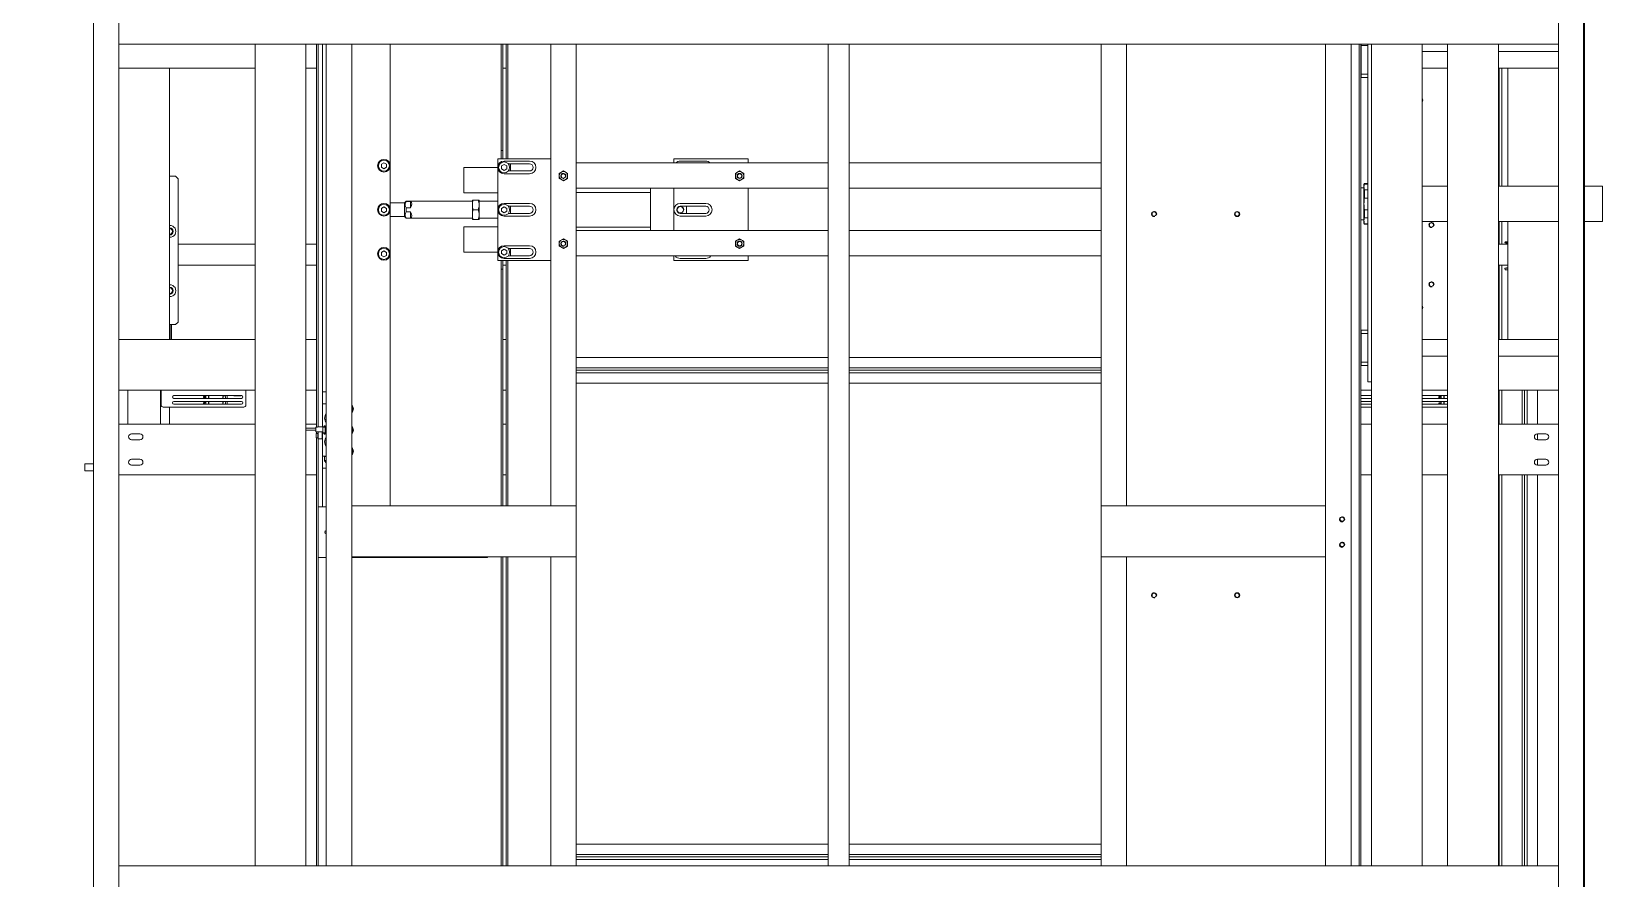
# Model space of a CAD drawing. Header units: millimetres. Extents: x -1052 to 3351, y 0 to 2015.
# Drawn here: x -228.83 to -201.39, y 1687.43 to 1702.22 of the extents above; entities that cross this region are included whole.
import ezdxf

# ---------------------------------------------------------------- set-up
doc = ezdxf.new("R2010")
doc.units = ezdxf.units.MM
doc.layers.add('@ New Renovation', color=7, linetype='Continuous')
for name, color, linetype, lineweight in [('_-J_NJSOLIDLINE！实线层', 7, 'Continuous', 18), ('_MI40-M38X1_5_-_NUSOLIDLINE！实线层', 7, 'Continuous', 18), ('_MI_40X200-S-U_CSOLIDLINE！实线层', 7, 'Continuous', 18), ('_SC-50-M16X1_5_-_NSOLIDLINE！实线层', 7, 'Continuous', 18), ('_SC-50X100-S_0__RSOLIDLINE！实线层', 7, 'Continuous', 18), ('_SC-50X100-S__0___SOLIDLINE！实线层', 7, 'Continuous', 18), ('_TN20-30_FPSOLIDLINE！实线层', 7, 'Continuous', 18), ('_TN20-70_-_70_BSOLIDLINE！实线层', 7, 'Continuous', 18), ('_TN20-70_FPSOLIDLINE！实线层', 7, 'Continuous', 18), ('AM_6', 2, 'Continuous', 35), ('AM_CL', 7, 'Continuous', 15), ('ECMA-C20602ESSOLIDLINE！实线层', 7, 'Continuous', 18), ('FBKS20SOLIDLINE！实线层', 7, 'Continuous', 18), ('GB-PD-8M-25-LSOLIDLINE！实线层', 7, 'Continuous', 18), ('ISO4032-M6-6SOLIDLINE！实线层', 7, 'Continuous', 18), ('ISO4762-M4X35-8_8SOLIDLINE！实线层', 7, 'Continuous', 18), ('ISO4762-M5X12-8_8SOLIDLINE！实线层', 7, 'Continuous', 18), ('ISO4762-M5X25-8_8SOLIDLINE！实线层', 7, 'Continuous', 18), ('ISO4762-M6X16-8_8SOLIDLINE！实线层', 7, 'Continuous', 18), ('ISO4762-M6X30-10_9SOLIDLINE！实线层', 7, 'Continuous', 18), ('ISO4762-M6X50-8_8SOLIDLINE！实线层', 7, 'Continuous', 18), ('ISO4762-M8X30-8_8SOLIDLINE！实线层', 7, 'Continuous', 18), ('M8-B25_ASOLIDLINE！实线层', 7, 'Continuous', 18), ('M8_24齿-宽30SOLIDLINE！实线层', 7, 'Continuous', 18), ('QJ_P_6_30X30_L_48SOLIDLINE！实线层', 7, 'Continuous', 18), ('QJ_P_6_60X30_L_133SOLIDLINE！实线层', 7, 'Continuous', 18), ('QJ_RECTANGULAR_TUBSOLIDLINE！实线层', 7, 'Continuous', 18), ('QJ_SQUARE_TUBE_114SOLIDLINE！实线层', 7, 'Continuous', 18), ('QJ_SQUARE_TUBE_120SOLIDLINE！实线层', 7, 'Continuous', 18), ('QZDB-1-2_1SOLIDLINE！实线层', 7, 'Continuous', 18), ('QZDB-1-2SOLIDLINE！实线层', 7, 'Continuous', 18), ('QZDB-3-2SOLIDLINE！实线层', 7, 'Continuous', 18), ('QZDB-3-3-4SOLIDLINE！实线层', 7, 'Continuous', 18), ('QZDB-3-3-5SOLIDLINE！实线层', 7, 'Continuous', 18), ('QZDB-3-5SOLIDLINE！实线层', 7, 'Continuous', 18), ('QZDB-4-1SOLIDLINE！实线层', 7, 'Continuous', 18), ('QZDB-4-2-1SOLIDLINE！实线层', 7, 'Continuous', 18), ('QZDB-4-2-2SOLIDLINE！实线层', 7, 'Continuous', 18), ('QZDB-4-2-3SOLIDLINE！实线层', 7, 'Continuous', 18), ('QZDB-4-2SOLIDLINE！实线层', 7, 'Continuous', 18), ('QZDB-4-4SOLIDLINE！实线层', 7, 'Continuous', 18), ('QZDB-4-5SOLIDLINE！实线层', 7, 'Continuous', 18), ('QZDB-4-6SOLIDLINE！实线层', 7, 'Continuous', 18), ('QZDBHC-2-3SOLIDLINE！实线层', 7, 'Continuous', 18), ('QZDBHC-2-7-2-GSOLIDLINE！实线层', 7, 'Continuous', 18), ('SENSOR_EE-SX674SOLIDLINE！实线层', 7, 'Continuous', 18), ('X60QD1SOLIDLINE！实线层', 7, 'Continuous', 18), ('ZX-900DBJ-05-B-01SOLIDLINE！实线层', 7, 'Continuous', 18), ('ZX-900DBJ-05-B-02SOLIDLINE！实线层', 7, 'Continuous', 18), ('ZX-900DBJ-05-F-01SOLIDLINE！实线层', 7, 'Continuous', 18)]:
    doc.layers.add(name, color=color, linetype=linetype, lineweight=lineweight)

# ---------------------------------------------------------------- blocks, each defined once
blk = doc.blocks.new('*X870')
at = {"layer": '_-J_NJSOLIDLINE！实线层', "color": 7, "linetype": 'Continuous'}
for p, q in [((-1881.3, 863.3), (-1881.3, 851.8)), ((-1879, 863.3), (-1879, 851.8)), ((-1882.8, 849.6), (-1882.6, 849.8)), ((-1882.8, 843.6), (-1882.8, 849.6)), ((-1882.8, 840.8), (-1882.8, 842)), ((-1882.6, 849.8), (-1882.6, 851.8)), ((-1882.6, 851.8), (-1877.1, 851.8)), ((-1882.6, 849.8), (-1882.6, 849.8)), ((-1877.1, 849.8), (-1877.1, 851.8)), ((-1877.1, 849.8), (-1877, 849.8)), ((-1877, 849.8), (-1876.8, 849.6)), ((-1876.8, 849.6), (-1876.8, 843.3)), ((-1876.8, 848.9), (-1868.8, 848.9)), ((-1868.8, 844.1), (-1876.8, 844.1)), ((-1876.4, 843.3), (-1876.4, 844.1)), ((-1876, 849.1), (-1876, 848.9)), ((-1869.2, 849.4), (-1875.7, 849.4)), ((-1875.6, 844.1), (-1875.6, 842.9)), ((-1875.3, 841.6), (-1874.8, 841.6)), ((-1875.2, 850.4), (-1875.2, 849.4)), ((-1874.5, 841.3), (-1874.5, 841)), ((-1870.7, 851.4), (-1874.2, 851.4)), ((-1874, 844.1), (-1874, 844)), ((-1873.8, 843.8), (-1874, 844)), ((-1874, 844), (-1871, 844)), ((-1871.2, 843.8), (-1871, 844)), ((-1871, 844.1), (-1871, 844)), ((-1869.7, 850.4), (-1869.7, 849.4)), ((-1869, 849.1), (-1869, 848.9)), ((-1868.8, 848.9), (-1868.8, 844.1)), ((-1848, 839.3), (-1847.9, 839.4)), ((-1847.9, 839.4), (-1847.9, 839.3)), ((-1847.8, 839.4), (-1847.9, 839.4)), ((-1847.8, 841.5), (-1847.8, 839.3)), ((-1843, 841.5), (-1847.8, 841.5)), ((-1843, 839.3), (-1843, 841.5)), ((-1842.7, 841.4), (-1843, 841.4)), ((-1842.5, 839.3), (-1842.5, 841.1)), ((-1841.5, 840.6), (-1842.5, 840.6)), ((-1840.5, 839.3), (-1840.5, 839.6))]:
    blk.add_line(p, q, dxfattribs=at)
for centre, radius, start, end in [((-1875.7, 849.1), 0.25, 90, 180), ((-1875.3, 841.9), 0.3, 180, 270), ((-1874.2, 850.4), 1, 90, 180), ((-1874.8, 841.3), 0.25, 0, 90), ((-1874.8, 841), 0.25, 270, 0), ((-1870.7, 850.4), 1, 0, 90), ((-1869.2, 849.1), 0.25, 0, 90), ((-1842.7, 841.1), 0.25, 0, 90), ((-1841.5, 839.6), 1, 0, 90)]:
    blk.add_arc(centre, radius, start, end, dxfattribs=at)
at = {"layer": '_MI40-M38X1_5_-_NUSOLIDLINE！实线层', "color": 7, "linetype": 'Continuous'}
for p, q in [((-2169.1, -386), (-2170.1, -386.5)), ((-2170.1, -390.7), (-2170.1, -386.5)), ((-2169.4, -386.5), (-2170.1, -386.5)), ((-2169.4, -386.5), (-2169.4, -390.7)), ((-2123.1, -386), (-2169.1, -386)), ((-2162.6, -390.7), (-2162.6, -386.5)), ((-2152.9, -386.5), (-2162.6, -386.5)), ((-2152.9, -386.5), (-2152.9, -390.7)), ((-2139.2, -390.7), (-2139.2, -386.5)), ((-2129.6, -386.5), (-2139.2, -386.5)), ((-2129.6, -386.5), (-2129.6, -390.7)), ((-2123.1, -386), (-2122.1, -386.5)), ((-2122.7, -390.7), (-2122.7, -386.5)), ((-2122.1, -386.5), (-2122.7, -386.5)), ((-2122.1, -390.7), (-2122.1, -386.5))]:
    blk.add_line(p, q, dxfattribs=at)
for points, knots in [([(-2169.4, -386.5), (-2169.1, -386.4), (-2168, -386.1), (-2166.9, -386), (-2166, -386)], [0, 0, 0, 0, 0.888538, 3.489195, 3.489195, 3.489195, 3.489195]), ([(-2166, -386), (-2165.7, -386), (-2164.6, -386), (-2163.4, -386.3), (-2162.6, -386.5)], [0, 0, 0, 0, 0.862628, 3.489376, 3.489376, 3.489376, 3.489376]), ([(-2129.6, -386.5), (-2129.3, -386.4), (-2128.2, -386.1), (-2127, -386), (-2126.2, -386)], [0, 0, 0, 0, 0.888538, 3.489195, 3.489195, 3.489195, 3.489195]), ([(-2126.2, -386), (-2125.9, -386), (-2124.7, -386), (-2123.6, -386.3), (-2122.7, -386.5)], [0, 0, 0, 0, 0.862628, 3.489376, 3.489376, 3.489376, 3.489376])]:
    blk.add_open_spline(points, degree=3, knots=knots, dxfattribs=at)
for points in [[(-2152.9, -386.5), (-2150.7, -386.2), (-2148.4, -386), (-2146.1, -386)], [(-2146.1, -386), (-2143.8, -386), (-2141.5, -386.2), (-2139.2, -386.5)]]:
    blk.add_open_spline(points, degree=3, dxfattribs=at)
at = {"layer": '_MI_40X200-S-U_CSOLIDLINE！实线层', "color": 7, "linetype": 'Continuous'}
for p, q in [((-2165.1, -386), (-2165.1, -382.2)), ((-2127.1, -386), (-2127.1, -382.2)), ((-2166.9, -484.7), (-2166.9, -454.7)), ((-2125.3, -484.7), (-2125.3, -454.7)), ((-2166.9, -615.7), (-2166.9, -544.7)), ((-2125.3, -615.7), (-2125.3, -544.7)), ((-2166.9, -667.5), (-2166.9, -645.7)), ((-2125.3, -667.5), (-2125.3, -645.7)), ((-2166.9, -667.5), (-2125.3, -667.5)), ((-2166.7, -667.7), (-2166.9, -667.5)), ((-2166.7, -667.7), (-2125.5, -667.7)), ((-2125.5, -667.7), (-2125.3, -667.5))]:
    blk.add_line(p, q, dxfattribs=at)
at = {"layer": '_SC-50-M16X1_5_-_NSOLIDLINE！实线层', "color": 7, "linetype": 'Continuous'}
for p, q in [((-2150.6, 658.8), (-2150.6, 666.8)), ((-2127.6, 666.8), (-2150.6, 666.8)), ((-2150.6, 658.8), (-2127.6, 658.8)), ((-2139.1, 665.8), (-2139.1, 659.8)), ((-2127.6, 666.8), (-2127.6, 658.8))]:
    blk.add_line(p, q, dxfattribs=at)
for points, knots in [([(-2144.8, 666.8), (-2145.8, 666.8), (-2147.8, 666.6), (-2149.7, 666.1), (-2150.6, 665.8)], [0, 0, 0, 0, 2.921668, 5.865285, 5.865285, 5.865285, 5.865285]), ([(-2150.6, 659.8), (-2149.7, 659.5), (-2147.8, 659), (-2145.8, 658.8), (-2144.8, 658.8)], [0, 0, 0, 0, 2.943612, 5.865283, 5.865283, 5.865283, 5.865283]), ([(-2139.1, 665.8), (-2140, 666.1), (-2141.9, 666.6), (-2143.9, 666.8), (-2144.8, 666.8)], [0, 0, 0, 0, 2.943612, 5.865283, 5.865283, 5.865283, 5.865283]), ([(-2144.8, 658.8), (-2143.9, 658.8), (-2141.9, 659), (-2140, 659.5), (-2139.1, 659.8)], [0, 0, 0, 0, 2.921668, 5.865285, 5.865285, 5.865285, 5.865285]), ([(-2133.3, 666.8), (-2134.3, 666.8), (-2136.3, 666.6), (-2138.2, 666.1), (-2139.1, 665.8)], [0, 0, 0, 0, 2.921668, 5.865285, 5.865285, 5.865285, 5.865285]), ([(-2139.1, 659.8), (-2138.2, 659.5), (-2136.3, 659), (-2134.3, 658.8), (-2133.3, 658.8)], [0, 0, 0, 0, 2.943612, 5.865283, 5.865283, 5.865283, 5.865283]), ([(-2127.6, 665.8), (-2128.5, 666.1), (-2130.4, 666.6), (-2132.4, 666.8), (-2133.3, 666.8)], [0, 0, 0, 0, 2.943612, 5.865283, 5.865283, 5.865283, 5.865283]), ([(-2133.3, 658.8), (-2132.4, 658.8), (-2130.4, 659), (-2128.5, 659.5), (-2127.6, 659.8)], [0, 0, 0, 0, 2.921668, 5.865285, 5.865285, 5.865285, 5.865285])]:
    blk.add_open_spline(points, degree=3, knots=knots, dxfattribs=at)
at = {"layer": '_SC-50X100-S_0__RSOLIDLINE！实线层', "color": 7, "linetype": 'Continuous'}
for p, q in [((-2147.1, 746.8), (-2147.1, 763.8)), ((-2131.1, 746.8), (-2131.1, 763.8)), ((-2147.1, 746.8), (-2149.1, 744.8)), ((-2149.1, 666.8), (-2149.1, 744.8)), ((-2148.8, 744.8), (-2149.1, 744.8)), ((-2148.8, 744.8), (-2148.8, 739.8)), ((-2147.1, 746.8), (-2131.1, 746.8)), ((-2141.4, 739.8), (-2141.4, 744.8)), ((-2136.8, 744.8), (-2141.4, 744.8)), ((-2136.8, 744.8), (-2136.8, 739.8)), ((-2131.1, 746.8), (-2129.1, 744.8)), ((-2129.3, 739.8), (-2129.3, 744.8)), ((-2129.1, 744.8), (-2129.3, 744.8)), ((-2129.1, 666.8), (-2129.1, 744.8)), ((-2148.8, 739.8), (-2141.4, 739.8)), ((-2136.8, 739.8), (-2129.3, 739.8)), ((-2149.1, 636.8), (-2149.1, 658.8)), ((-2129.1, 636.8), (-2129.1, 658.8))]:
    blk.add_line(p, q, dxfattribs=at)
for major_axis, start_param, end_param in [((9.24, 9.24), 2.979481, 4.089103), ((-9.24, 9.24), 2.194083, 3.303705)]:
    blk.add_ellipse((-2139.1, 748.3), major_axis=major_axis, ratio=0.414214, start_param=start_param, end_param=end_param, dxfattribs=at)
for points in [[(-2141.4, 744.8), (-2142.4, 745.6), (-2145.1, 747), (-2147.7, 745.6), (-2148.8, 744.8)], [(-2129.3, 744.8), (-2130.4, 745.6), (-2133.1, 747), (-2135.7, 745.6), (-2136.8, 744.8)]]:
    blk.add_open_spline(points, degree=3, knots=[0, 0, 0, 0, 4.064138, 8.128281, 8.128281, 8.128281, 8.128281], dxfattribs=at)
at = {"layer": '_SC-50X100-S__0___SOLIDLINE！实线层', "color": 7, "linetype": 'Continuous'}
for p, q in [((-2159.6, 456.3), (-2159.6, 544.3)), ((-2118.6, 456.3), (-2118.6, 544.3)), ((-2114.6, 456.3), (-2164.6, 456.3))]:
    blk.add_line(p, q, dxfattribs=at)
at = {"layer": '_TN20-30_FPSOLIDLINE！实线层', "color": 7, "linetype": 'Continuous'}
blk.add_line((-1875.3, 843.3), (-1875.6, 843.3), dxfattribs=at)
at = {"layer": '_TN20-70_-_70_BSOLIDLINE！实线层', "color": 7, "linetype": 'Continuous'}
for p, q in [((-1910.1, 843.8), (-1910.1, 839.3)), ((-1883, 843.8), (-1910.1, 843.8)), ((-1884.1, 841), (-1884.1, 841.6)), ((-1883.9, 841.8), (-1883, 841.8)), ((-1874.3, 840.8), (-1883.9, 840.8)), ((-1882.8, 842), (-1882.8, 843.6)), ((-1875.3, 843.6), (-1875.3, 842)), ((-1848.1, 843.8), (-1875.1, 843.8)), ((-1875.1, 841.8), (-1874.3, 841.8)), ((-1874.1, 841.6), (-1874.1, 841)), ((-1848.1, 839.3), (-1848.1, 843.8))]:
    blk.add_line(p, q, dxfattribs=at)
for centre, radius, start, end in [((-1893.1, 831.3), 10, 53.1785, 126.814), ((-1893.1, 831.3), 8.5, 70.4266, 109.5633), ((-1883.9, 841.6), 0.2, 90, 180), ((-1883.9, 841), 0.2, 180, 270), ((-1883, 843.6), 0.2, 0, 90), ((-1883, 842), 0.2, 270, 0), ((-1875.1, 843.6), 0.2, 90, 180), ((-1875.1, 842), 0.2, 180, 270), ((-1874.3, 841.6), 0.2, 0, 90), ((-1874.3, 841), 0.2, 270, 0), ((-1865.1, 831.3), 10, 53.1785, 126.814), ((-1865.1, 831.3), 8.5, 70.4266, 109.5633)]:
    blk.add_arc(centre, radius, start, end, dxfattribs=at)
at = {"layer": '_TN20-70_FPSOLIDLINE！实线层', "color": 7, "linetype": 'Continuous'}
blk.add_line((-1875.3, 843.3), (-1875.6, 843.3), dxfattribs=at)
at = {"layer": 'ECMA-C20602ESSOLIDLINE！实线层', "color": 7, "linetype": 'Continuous'}
for p, q in [((-1839.1, 1124.3), (-1839.1, 1114.3)), ((-1831.1, 1124.3), (-1839.1, 1124.3)), ((-1831.1, 1124.3), (-1831.1, 1114.3)), ((-1926.1, 1073.5), (-1886.1, 1073.5)), ((-1886.1, 1035), (-1926.1, 1035)), ((-1886.1, 1024.3), (-1906.1, 1024.3))]:
    blk.add_line(p, q, dxfattribs=at)
at = {"layer": 'FBKS20SOLIDLINE！实线层', "color": 7, "linetype": 'Continuous'}
for p, q in [((-2295.1, -382.7), (-2334.6, -382.7)), ((-2333.1, -382.7), (-2333.1, -390.7)), ((-2299.1, -390.7), (-2299.1, -382.7)), ((-2295.1, -382.7), (-2295.1, -390.7)), ((-1997.1, -390.7), (-1997.1, -382.7)), ((-1955.1, -382.7), (-1997.1, -382.7)), ((-1993.1, -382.7), (-1993.1, -390.7)), ((-1959.1, -390.7), (-1959.1, -382.7)), ((-1955.1, -382.7), (-1955.1, -390.7))]:
    blk.add_line(p, q, dxfattribs=at)
at = {"layer": 'GB-PD-8M-25-LSOLIDLINE！实线层', "color": 7, "linetype": 'Continuous'}
for p, q in [((-1364.6, 246.8), (-2334.6, 246.8)), ((-1364.6, 221.8), (-2334.6, 221.8))]:
    blk.add_line(p, q, dxfattribs=at)
at = {"layer": 'ISO4032-M6-6SOLIDLINE！实线层', "color": 7, "linetype": 'Continuous'}
for p, q in [((-2182, 564.3), (-2184.9, 559.3)), ((-2184.9, 559.3), (-2182, 554.3)), ((-2176.2, 564.3), (-2182, 564.3)), ((-2173.3, 559.3), (-2176.2, 564.3)), ((-2176.2, 554.3), (-2173.3, 559.3)), ((-2102, 564.3), (-2104.9, 559.3)), ((-2104.9, 559.3), (-2102, 554.3)), ((-2096.2, 564.3), (-2102, 564.3)), ((-2093.3, 559.3), (-2096.2, 564.3)), ((-2096.2, 554.3), (-2093.3, 559.3)), ((-2182, 554.3), (-2176.2, 554.3)), ((-2102, 554.3), (-2096.2, 554.3)), ((-2182, 356.3), (-2184.9, 351.3)), ((-2176.2, 356.3), (-2182, 356.3)), ((-2173.3, 351.3), (-2176.2, 356.3)), ((-2102, 356.3), (-2104.9, 351.3)), ((-2096.2, 356.3), (-2102, 356.3)), ((-2093.3, 351.3), (-2096.2, 356.3)), ((-2184.9, 351.3), (-2182, 346.3)), ((-2182, 346.3), (-2176.2, 346.3)), ((-2176.2, 346.3), (-2173.3, 351.3)), ((-2104.9, 351.3), (-2102, 346.3)), ((-2102, 346.3), (-2096.2, 346.3)), ((-2096.2, 346.3), (-2093.3, 351.3))]:
    blk.add_line(p, q, dxfattribs=at)
for centre, radius in [((-2179.1, 559.3), 5), ((-2179.1, 559.3), 2.5), ((-2099.1, 559.3), 5), ((-2099.1, 559.3), 2.5), ((-2179.1, 351.3), 5), ((-2099.1, 351.3), 5)]:
    blk.add_circle(centre, radius, dxfattribs=at)
at = {"layer": 'ISO4032-M6-6SOLIDLINE！实线层', "color": 3, "linetype": 'Continuous'}
for centre in [(-2179.1, 559.3), (-2099.1, 559.3)]:
    blk.add_arc(centre, 3, 345, 285, dxfattribs=at)
at = {"layer": 'ISO4762-M4X35-8_8SOLIDLINE！实线层', "color": 7, "linetype": 'Continuous'}
for p, q in [((-1882.6, 842.9), (-1882.6, 840.8)), ((-1882.2, 843.3), (-1875.9, 843.3)), ((-1875.6, 842.9), (-1875.6, 840.8)), ((-1881.1, 808.2), (-1881.1, 807.7)), ((-1877.1, 808.2), (-1877.1, 807.7))]:
    blk.add_line(p, q, dxfattribs=at)
for centre, start, end in [((-1882.2, 842.9), 90, 180), ((-1875.9, 842.9), 0, 90)]:
    blk.add_arc(centre, 0.35, start, end, dxfattribs=at)
at = {"layer": 'ISO4762-M5X12-8_8SOLIDLINE！实线层', "color": 7, "linetype": 'Continuous'}
blk.add_line((-1919.6, 940.4), (-1919.6, 948.1), dxfattribs=at)
for centre, start, end in [((-1920, 948.1), 0, 41.27), ((-1920, 940.4), 318.73, 0)]:
    blk.add_arc(centre, 0.4, start, end, dxfattribs=at)
at = {"layer": 'ISO4762-M5X25-8_8SOLIDLINE！实线层', "color": 7, "linetype": 'Continuous'}
for centre in [(-2268.6, -451.2), (-2023.6, -451.2)]:
    blk.add_arc(centre, 4.25, 235.5286, 304.4714, dxfattribs=at)
at = {"layer": 'ISO4762-M6X16-8_8SOLIDLINE！实线层', "color": 7, "linetype": 'Continuous'}
for centre, radius in [((-2134.1, -236.2), 3), ((-2134.1, -236.2), 2.5), ((-1684.1, -236.2), 3), ((-1684.1, -236.2), 2.5)]:
    blk.add_circle(centre, radius, dxfattribs=at)
at = {"layer": 'ISO4762-M6X16-8_8SOLIDLINE！实线层', "color": 3, "linetype": 'Continuous'}
for centre in [(-2134.1, -236.2), (-1684.1, -236.2)]:
    blk.add_arc(centre, 2.5, 345, 285, dxfattribs=at)
at = {"layer": 'ISO4762-M6X30-10_9SOLIDLINE！实线层', "color": 7, "linetype": 'Continuous'}
for centre in [(-1904.1, 812.8), (-1879.1, 812.8), (-1854.1, 812.8)]:
    blk.add_arc(centre, 5, 224.4851, 315.5149, dxfattribs=at)
at = {"layer": 'ISO4762-M6X50-8_8SOLIDLINE！实线层', "color": 7, "linetype": 'Continuous'}
for centre, radius in [((-2179.1, 351.3), 3), ((-2179.1, 351.3), 2.5), ((-2099.1, 351.3), 3), ((-2099.1, 351.3), 2.5)]:
    blk.add_circle(centre, radius, dxfattribs=at)
at = {"layer": 'ISO4762-M6X50-8_8SOLIDLINE！实线层', "color": 3, "linetype": 'Continuous'}
for centre in [(-2179.1, 351.3), (-2099.1, 351.3)]:
    blk.add_arc(centre, 2.5, 345, 285, dxfattribs=at)
at = {"layer": 'ISO4762-M8X30-8_8SOLIDLINE！实线层', "color": 7, "linetype": 'Continuous'}
for p, q in [((-2194.5, 771.3), (-2192.8, 774.3)), ((-2192.8, 768.3), (-2194.5, 771.3)), ((-2192.8, 774.3), (-2189.3, 774.3)), ((-2189.3, 768.3), (-2192.8, 768.3)), ((-2189.3, 774.3), (-2187.6, 771.3)), ((-2187.6, 771.3), (-2189.3, 768.3)), ((-2142.5, 771.3), (-2140.8, 774.3)), ((-2140.8, 768.3), (-2142.5, 771.3)), ((-2140.8, 774.3), (-2137.3, 774.3)), ((-2137.3, 768.3), (-2140.8, 768.3)), ((-2137.3, 774.3), (-2135.6, 771.3)), ((-2135.6, 771.3), (-2137.3, 768.3)), ((-2090.5, 771.3), (-2088.8, 774.3)), ((-2088.8, 768.3), (-2090.5, 771.3)), ((-2088.8, 774.3), (-2085.3, 774.3)), ((-2085.3, 768.3), (-2088.8, 768.3)), ((-2085.3, 774.3), (-2083.6, 771.3)), ((-2083.6, 771.3), (-2085.3, 768.3)), ((-2192.5, 629.3), (-2190.8, 632.3)), ((-2190.8, 632.3), (-2187.3, 632.3)), ((-2187.3, 632.3), (-2185.6, 629.3)), ((-2142.5, 629.3), (-2140.8, 632.3)), ((-2140.8, 632.3), (-2137.3, 632.3)), ((-2137.3, 632.3), (-2135.6, 629.3)), ((-2092.5, 629.3), (-2090.8, 632.3)), ((-2090.8, 632.3), (-2087.3, 632.3)), ((-2087.3, 632.3), (-2085.6, 629.3)), ((-2190.8, 626.3), (-2192.5, 629.3)), ((-2187.3, 626.3), (-2190.8, 626.3)), ((-2185.6, 629.3), (-2187.3, 626.3)), ((-2140.8, 626.3), (-2142.5, 629.3)), ((-2137.3, 626.3), (-2140.8, 626.3)), ((-2135.6, 629.3), (-2137.3, 626.3)), ((-2090.8, 626.3), (-2092.5, 629.3)), ((-2087.3, 626.3), (-2090.8, 626.3)), ((-2085.6, 629.3), (-2087.3, 626.3))]:
    blk.add_line(p, q, dxfattribs=at)
for centre in [(-2191.1, 771.3), (-2139.1, 771.3), (-2087.1, 771.3), (-2189.1, 629.3), (-2139.1, 629.3), (-2089.1, 629.3)]:
    blk.add_circle(centre, 6.5, dxfattribs=at)
at = {"layer": 'M8-B25_ASOLIDLINE！实线层', "color": 7, "linetype": 'Continuous'}
for p, q in [((-2098.6, 1014.3), (-2098.6, 923.3)), ((-2073.6, 1014.3), (-2073.6, 923.3)), ((-2098.6, 863.3), (-2098.6, 850.8)), ((-2073.6, 863.3), (-2073.6, 850.8)), ((-2073.6, 630.8), (-2073.6, 626.8)), ((-2098.6, -544.7), (-2098.6, -555.7)), ((-2073.6, -544.7), (-2073.6, -555.7))]:
    blk.add_line(p, q, dxfattribs=at)
at = {"layer": 'M8_24齿-宽30SOLIDLINE！实线层', "color": 7, "linetype": 'Continuous'}
for p, q in [((-2101.4, -552.6), (-2099.9, -552.2)), ((-2101.4, -552.6), (-2101.4, -555.7)), ((-2099.9, -555.7), (-2099.9, -552.2)), ((-2099, -555.7), (-2099.9, -552.2)), ((-2070, -552.2), (-2070.9, -555.7)), ((-2070, -552.2), (-2070, -555.7)), ((-2070, -552.2), (-2068.4, -552.6)), ((-2068.4, -555.7), (-2068.4, -552.6))]:
    blk.add_line(p, q, dxfattribs=at)
at = {"layer": 'QJ_P_6_30X30_L_48SOLIDLINE！实线层', "color": 7, "linetype": 'Continuous'}
for p, q in [((-1964.6, 544.3), (-1964.6, 246.8)), ((-1952.7, 544.3), (-1952.7, 246.8)), ((-1946.5, 544.3), (-1946.5, 246.8)), ((-1934.6, 544.3), (-1934.6, 246.8)), ((-1390.1, 544.3), (-1390.1, 246.8)), ((-1378.2, 544.3), (-1378.2, 246.8)), ((-1372, 544.3), (-1372, 246.8)), ((-1964.6, 221.8), (-1964.6, -75.7)), ((-1952.7, 221.8), (-1952.7, -75.7)), ((-1946.5, 221.8), (-1946.5, -75.7)), ((-1934.6, 221.8), (-1934.6, -75.7)), ((-1390.1, 221.8), (-1390.1, -75.7)), ((-1378.2, 221.8), (-1378.2, -75.7)), ((-1372, 221.8), (-1372, -75.7))]:
    blk.add_line(p, q, dxfattribs=at)
at = {"layer": 'QJ_P_6_30X30_L_48SOLIDLINE！实线层', "color": 40, "linetype": 'Continuous'}
for p, q in [((-1949.6, 246.8), (-1949.6, 544.3)), ((-1375.1, 246.8), (-1375.1, 544.3)), ((-1949.6, -75.7), (-1949.6, 221.8)), ((-1375.1, -75.7), (-1375.1, 221.8))]:
    blk.add_line(p, q, dxfattribs=at)
at = {"layer": 'QJ_P_6_60X30_L_133SOLIDLINE！实线层', "color": 40, "linetype": 'Continuous'}
for p, q in [((-2306.1, -545.7), (-2166.9, -545.7)), ((-2125.3, -545.7), (-2098.6, -545.7)), ((-2073.6, -545.7), (-1986.1, -545.7)), ((-1926.1, -545.7), (-1886.1, -545.7)), ((-1826.1, -545.7), (-1364.6, -545.7)), ((-1886.1, -575.7), (-1926.1, -575.7)), ((-1364.6, -575.7), (-1826.1, -575.7))]:
    blk.add_line(p, q, dxfattribs=at)
at = {"layer": 'QJ_P_6_60X30_L_133SOLIDLINE！实线层', "color": 7, "linetype": 'Continuous'}
for p, q in [((-2166.9, -548.8), (-2306.1, -548.8)), ((-2098.6, -548.8), (-2125.3, -548.8)), ((-1986.1, -548.8), (-2073.6, -548.8)), ((-1886.1, -548.8), (-1926.1, -548.8)), ((-1364.6, -548.8), (-1826.1, -548.8)), ((-1886.1, -572.6), (-1926.1, -572.6)), ((-1364.6, -572.6), (-1826.1, -572.6)), ((-1886.1, -578.8), (-1926.1, -578.8)), ((-1886.1, -590.7), (-1926.1, -590.7)), ((-1867.6, -590.7), (-1874.6, -590.7)), ((-1837.6, -590.7), (-1844.6, -590.7)), ((-1364.6, -578.8), (-1826.1, -578.8)), ((-1364.6, -590.7), (-1826.1, -590.7))]:
    blk.add_line(p, q, dxfattribs=at)
at = {"layer": 'QJ_RECTANGULAR_TUBSOLIDLINE！实线层', "color": 7, "linetype": 'Continuous'}
for p, q in [((-2740.1, 1114.3), (-959.1, 1114.3)), ((-2334.6, 1084.3), (-2364.6, 1084.3)), ((-2334.6, 1084.3), (-2334.6, -615.7)), ((-2334.6, 1084.3), (-1364.6, 1084.3)), ((-2306.1, 1024.3), (-2306.1, 1084.3)), ((-1986.1, 1024.3), (-1986.1, 1084.3)), ((-1926.1, 923.3), (-1926.1, 1084.3)), ((-1364.6, 1084.3), (-1364.6, -615.7)), ((-1334.6, 1084.3), (-1364.6, 1084.3)), ((-2306.1, 923.3), (-2306.1, 1024.3)), ((-1986.1, 1024.3), (-2306.1, 1024.3)), ((-1986.1, 923.3), (-1986.1, 1024.3)), ((-2334.6, 923.3), (-1364.6, 923.3)), ((-2334.6, 863.3), (-1364.6, 863.3)), ((-2306.1, 850.8), (-2306.1, 863.3)), ((-1986.1, 850.8), (-1986.1, 863.3)), ((-1926.1, 850.8), (-1926.1, 863.3)), ((-1789.6, 809.3), (-1789.6, 544.3)), ((-1729.6, 809.3), (-1789.6, 809.3)), ((-1729.6, 809.3), (-1729.6, 544.3)), ((-2306.1, 626.8), (-2306.1, 630.8)), ((-1986.1, 626.8), (-1986.1, 630.8)), ((-1926.1, 626.8), (-1926.1, 630.8)), ((-2334.6, 574.3), (-1789.6, 574.3)), ((-1729.6, 574.3), (-1364.6, 574.3)), ((-2334.6, 544.3), (-1789.6, 544.3)), ((-1729.6, 544.3), (-1789.6, 544.3)), ((-1729.6, 544.3), (-1364.6, 544.3)), ((-2334.6, -75.7), (-1789.6, -75.7)), ((-1789.6, -340.7), (-1789.6, -75.7)), ((-1729.6, -75.7), (-1789.6, -75.7)), ((-1729.6, -340.7), (-1729.6, -75.7)), ((-1729.6, -75.7), (-1364.6, -75.7)), ((-2334.6, -105.7), (-1789.6, -105.7)), ((-1729.6, -105.7), (-1364.6, -105.7)), ((-1789.6, -340.7), (-1729.6, -340.7)), ((-1926.1, -394.7), (-1926.1, -382.2)), ((-2334.6, -394.7), (-1364.6, -394.7)), ((-2334.6, -454.7), (-1364.6, -454.7)), ((-1926.1, -484.7), (-1926.1, -454.7)), ((-2166.9, -555.7), (-2306.1, -555.7)), ((-1986.1, -555.7), (-2125.3, -555.7)), ((-1926.1, -615.7), (-1926.1, -544.7)), ((-2334.6, -615.7), (-2364.6, -615.7)), ((-1364.6, -615.7), (-2334.6, -615.7)), ((-1334.6, -615.7), (-1364.6, -615.7)), ((-959.1, -645.7), (-2740.1, -645.7))]:
    blk.add_line(p, q, dxfattribs=at)
at = {"layer": 'QJ_RECTANGULAR_TUBSOLIDLINE！实线层', "color": 3, "linetype": 'Continuous'}
for centre in [(-1774.6, -360.2), (-1744.6, -360.2)]:
    blk.add_arc(centre, 3, 345, 51.3319, dxfattribs=at)
at = {"layer": 'QJ_SQUARE_TUBE_114SOLIDLINE！实线层', "color": 7, "linetype": 'Continuous'}
for p, q in [((-2194.6, 544.3), (-2194.6, 246.8)), ((-2164.6, 544.3), (-2164.6, 246.8)), ((-2114.6, 544.3), (-2114.6, 246.8)), ((-2084.6, 544.3), (-2084.6, 246.8)), ((-2194.6, 221.8), (-2194.6, -75.7)), ((-2164.6, 221.8), (-2164.6, -75.7)), ((-2114.6, 221.8), (-2114.6, -75.7)), ((-2084.6, 221.8), (-2084.6, -75.7))]:
    blk.add_line(p, q, dxfattribs=at)
at = {"layer": 'QJ_SQUARE_TUBE_120SOLIDLINE！实线层', "color": 7, "linetype": 'Continuous'}
for p, q in [((-2334.6, 839.3), (-1364.6, 839.3)), ((-2334.6, 809.3), (-1789.6, 809.3)), ((-1729.6, 809.3), (-1364.6, 809.3)), ((-2334.6, -340.7), (-1789.6, -340.7)), ((-1729.6, -340.7), (-1364.6, -340.7)), ((-2334.6, -370.7), (-1364.6, -370.7))]:
    blk.add_line(p, q, dxfattribs=at)
for centre in [(-1773.6, -360.2), (-1743.6, -360.2)]:
    blk.add_circle(centre, 2.5, dxfattribs=at)
at = {"layer": 'QJ_SQUARE_TUBE_120SOLIDLINE！实线层', "color": 3, "linetype": 'Continuous'}
for centre in [(-1773.6, -360.2), (-1773.6, -360.2), (-1743.6, -360.2), (-1743.6, -360.2)]:
    blk.add_arc(centre, 3, 345, 285, dxfattribs=at)
at = {"layer": 'QZDB-1-2_1SOLIDLINE！实线层', "color": 7, "linetype": 'Continuous'}
for p, q in [((-1908.5, 1034.3), (-1926.1, 1034.3)), ((-1906.1, 1031.9), (-1906.1, 936.7)), ((-1919.7, 1019.3), (-1919.7, 939.3)), ((-1916.5, 939.3), (-1916.5, 1019.3)), ((-1912.7, 1019.3), (-1912.7, 939.3)), ((-1909.5, 939.3), (-1909.5, 1019.3)), ((-1926.1, 934.3), (-1908.5, 934.3))]:
    blk.add_line(p, q, dxfattribs=at)
for centre, radius, start, end in [((-1918.1, 1019.3), 1.6, 0, 180), ((-1911.1, 1019.3), 1.6, 0, 180), ((-1908.5, 1031.9), 2.4, 0, 90), ((-1918.1, 939.3), 1.6, 180, 0), ((-1911.1, 939.3), 1.6, 180, 0), ((-1908.5, 936.7), 2.4, 270, 0)]:
    blk.add_arc(centre, radius, start, end, dxfattribs=at)
at = {"layer": 'QZDB-1-2SOLIDLINE！实线层', "color": 7, "linetype": 'Continuous'}
for p, q in [((-1919.7, -394.7), (-1919.7, -382.2)), ((-1916.5, -382.2), (-1916.5, -394.7)), ((-1912.7, -394.7), (-1912.7, -382.2)), ((-1909.5, -382.2), (-1909.5, -394.7)), ((-1906.1, -382.2), (-1906.1, -394.7)), ((-1919.7, -454.7), (-1919.7, -484.7)), ((-1916.5, -484.7), (-1916.5, -454.7)), ((-1912.7, -454.7), (-1912.7, -484.7)), ((-1909.5, -484.7), (-1909.5, -454.7)), ((-1906.1, -454.7), (-1906.1, -484.7))]:
    blk.add_line(p, q, dxfattribs=at)
at = {"layer": 'QZDB-3-2SOLIDLINE！实线层', "color": 7, "linetype": 'Continuous'}
for p, q in [((-1918.5, -475.7), (-1919.7, -475.7)), ((-1916.6, -475.7), (-1917.3, -475.7)), ((-1916.6, -475.7), (-1916.5, -475.7))]:
    blk.add_line(p, q, dxfattribs=at)
at = {"layer": 'QZDB-3-3-4SOLIDLINE！实线层', "color": 7, "linetype": 'Continuous'}
for p, q in [((-1936.1, -390.7), (-2334.6, -390.7)), ((-1936.1, -394.7), (-1936.1, -390.7))]:
    blk.add_line(p, q, dxfattribs=at)
at = {"layer": 'QZDB-3-3-5SOLIDLINE！实线层', "color": 7, "linetype": 'Continuous'}
for p, q in [((-2326.1, -382.7), (-2326.1, -382.2)), ((-2306.1, -382.7), (-2306.1, -382.2)), ((-1986.1, -382.7), (-1986.1, -382.2)), ((-1966.1, -382.7), (-1966.1, -382.2)), ((-2326.1, -484.7), (-2326.1, -454.7)), ((-2306.1, -484.7), (-2306.1, -454.7)), ((-1986.1, -484.7), (-1986.1, -454.7)), ((-1966.1, -484.7), (-1966.1, -454.7)), ((-2326.1, -615.7), (-2326.1, -544.7)), ((-2306.1, -615.7), (-2306.1, -544.7)), ((-1986.1, -615.7), (-1986.1, -544.7)), ((-1966.1, -615.7), (-1966.1, -544.7))]:
    blk.add_line(p, q, dxfattribs=at)
at = {"layer": 'QZDB-3-5SOLIDLINE！实线层', "color": 7, "linetype": 'Continuous'}
for p, q in [((-1886.1, 923.3), (-1886.1, 1084.3)), ((-1826.1, 923.3), (-1826.1, 1084.3)), ((-1874.6, 1059.3), (-1874.6, 1069.3)), ((-1867.6, 1069.3), (-1867.6, 1059.3)), ((-1844.6, 1059.3), (-1844.6, 1069.3)), ((-1837.6, 1069.3), (-1837.6, 1059.3)), ((-1886.1, 850.8), (-1886.1, 863.3)), ((-1826.1, 850.8), (-1826.1, 863.3)), ((-1886.1, 626.8), (-1886.1, 630.8)), ((-1826.1, 626.8), (-1826.1, 630.8)), ((-1886.1, -394.7), (-1886.1, -382.2)), ((-1826.1, -394.7), (-1826.1, -382.2)), ((-1886.1, -484.7), (-1886.1, -454.7)), ((-1826.1, -484.7), (-1826.1, -454.7)), ((-1886.1, -615.7), (-1886.1, -544.7)), ((-1826.1, -615.7), (-1826.1, -544.7)), ((-1874.6, -590.7), (-1874.6, -600.7)), ((-1867.6, -600.7), (-1867.6, -590.7)), ((-1844.6, -590.7), (-1844.6, -600.7)), ((-1837.6, -600.7), (-1837.6, -590.7))]:
    blk.add_line(p, q, dxfattribs=at)
for centre, start, end in [((-1871.1, 1069.3), 0, 180), ((-1871.1, 1059.3), 180, 0), ((-1841.1, 1069.3), 0, 180), ((-1841.1, 1059.3), 180, 0), ((-1871.1, -590.7), 0, 180), ((-1841.1, -590.7), 0, 180), ((-1871.1, -600.7), 180, 0), ((-1841.1, -600.7), 180, 0)]:
    blk.add_arc(centre, 3.5, start, end, dxfattribs=at)
at = {"layer": 'QZDB-4-1SOLIDLINE！实线层', "color": 7, "linetype": 'Continuous'}
for p, q in [((-2199.1, 626.8), (-2334.6, 626.8)), ((-2334.6, 624.8), (-2199.1, 624.8)), ((-1789.6, 626.8), (-2079.1, 626.8)), ((-2079.1, 624.8), (-1789.6, 624.8)), ((-1364.6, 626.8), (-1729.6, 626.8)), ((-1729.6, 624.8), (-1364.6, 624.8)), ((-1364.6, -380.2), (-2334.6, -380.2)), ((-2334.6, -382.2), (-1364.6, -382.2))]:
    blk.add_line(p, q, dxfattribs=at)
for centre in [(-2134.1, -138.2), (-1684.1, -138.2)]:
    blk.add_circle(centre, 2.5, dxfattribs=at)
at = {"layer": 'QZDB-4-1SOLIDLINE！实线层', "color": 3, "linetype": 'Continuous'}
for centre in [(-2134.1, -138.2), (-1684.1, -138.2)]:
    blk.add_arc(centre, 3, 345, 285, dxfattribs=at)
at = {"layer": 'QZDB-4-2-1SOLIDLINE！实线层', "color": 7, "linetype": 'Continuous'}
for p, q in [((-1882.6, 850.8), (-2334.6, 850.8)), ((-2334.6, 848.8), (-1882.8, 848.8)), ((-1875.1, 850.8), (-1877.1, 850.8)), ((-1364.6, 850.8), (-1869.8, 850.8)), ((-1868.8, 848.8), (-1788.6, 848.8)), ((-1728.6, 848.8), (-1364.6, 848.8)), ((-2199.1, 632.8), (-2334.6, 632.8)), ((-2334.6, 630.8), (-2199.1, 630.8)), ((-2209.1, 630.8), (-2209.1, 632.8)), ((-1789.6, 632.8), (-2079.1, 632.8)), ((-2079.1, 630.8), (-1789.6, 630.8)), ((-2069.1, 630.8), (-2069.1, 632.8)), ((-1364.6, 632.8), (-1729.6, 632.8)), ((-1729.6, 630.8), (-1364.6, 630.8))]:
    blk.add_line(p, q, dxfattribs=at)
at = {"layer": 'QZDB-4-2-2SOLIDLINE！实线层', "color": 7, "linetype": 'Continuous'}
for p, q in [((-1910.1, 843.8), (-1924.1, 843.8)), ((-1882.8, 843.8), (-1883, 843.8)), ((-1876.4, 843.8), (-1876.8, 843.8)), ((-1875.1, 843.8), (-1875.6, 843.8)), ((-1834.1, 843.8), (-1848.1, 843.8))]:
    blk.add_line(p, q, dxfattribs=at)
at = {"layer": 'QZDB-4-2-3SOLIDLINE！实线层', "color": 7, "linetype": 'Continuous'}
for p, q in [((-1924.1, 843.8), (-2334.6, 843.8)), ((-1924.1, 843.8), (-1924.1, 839.3)), ((-1834.1, 843.8), (-1834.1, 839.3)), ((-1788.6, 843.8), (-1834.1, 843.8)), ((-2334.6, 763.8), (-1789.6, 763.8))]:
    blk.add_line(p, q, dxfattribs=at)
for centre in [(-2191.1, 771.3), (-2139.1, 771.3), (-2087.1, 771.3)]:
    blk.add_circle(centre, 7.5, dxfattribs=at)
for centre in [(-1904.1, 812.8), (-1879.1, 812.8), (-1854.1, 812.8)]:
    blk.add_arc(centre, 5.5, 219.5591, 320.4409, dxfattribs=at)
at = {"layer": 'QZDB-4-2SOLIDLINE！实线层', "color": 7, "linetype": 'Continuous'}
for p, q in [((-1788.6, 848.8), (-1788.6, 839.3)), ((-1788.6, 848.8), (-1728.6, 848.8)), ((-1728.6, 848.8), (-1728.6, 839.3)), ((-1728.6, 809.3), (-1728.6, 648.8)), ((-1729.6, 648.8), (-1728.6, 648.8))]:
    blk.add_line(p, q, dxfattribs=at)
blk.add_arc((-1758.6, 838.8), 2.1, 13.8306, 166.1694, dxfattribs=at)
at = {"layer": 'QZDB-4-4SOLIDLINE！实线层', "color": 7, "linetype": 'Continuous'}
for p, q in [((-2184.9, 621.8), (-2193.3, 621.8)), ((-2134.9, 621.8), (-2143.3, 621.8)), ((-2084.9, 621.8), (-2093.3, 621.8)), ((-2143.3, 413.8), (-2134.9, 413.8))]:
    blk.add_line(p, q, dxfattribs=at)
blk.add_circle((-2139.1, 421.3), 3.75, dxfattribs=at)
at = {"layer": 'QZDB-4-4SOLIDLINE！实线层', "color": 3, "linetype": 'Continuous'}
blk.add_arc((-2139.1, 421.3), 4, 345, 285, dxfattribs=at)
at = {"layer": 'QZDB-4-5SOLIDLINE！实线层', "color": 7, "linetype": 'Continuous'}
for p, q in [((-2199.1, 636.8), (-2199.1, 574.3)), ((-2079.1, 636.8), (-2199.1, 636.8)), ((-2079.1, 574.3), (-2079.1, 636.8)), ((-2196.6, 599.3), (-2196.6, 629.3)), ((-2193.3, 599.3), (-2193.3, 624.3)), ((-2184.9, 624.3), (-2184.9, 599.3)), ((-2181.6, 629.3), (-2181.6, 599.3)), ((-2146.6, 599.3), (-2146.6, 629.3)), ((-2143.3, 599.3), (-2143.3, 624.3)), ((-2134.9, 624.3), (-2134.9, 599.3)), ((-2131.6, 629.3), (-2131.6, 599.3)), ((-2096.6, 599.3), (-2096.6, 629.3)), ((-2093.3, 599.3), (-2093.3, 624.3)), ((-2084.9, 624.3), (-2084.9, 599.3)), ((-2081.6, 629.3), (-2081.6, 599.3)), ((-2199.1, 428.8), (-2199.1, 341.3)), ((-2194.6, 428.8), (-2199.1, 428.8)), ((-2114.6, 428.8), (-2164.6, 428.8)), ((-2079.1, 428.8), (-2084.6, 428.8)), ((-2079.1, 341.3), (-2079.1, 428.8)), ((-2196.6, 391.3), (-2196.6, 421.3)), ((-2146.6, 391.3), (-2146.6, 421.3)), ((-2143.3, 391.3), (-2143.3, 421.3)), ((-2134.9, 421.3), (-2134.9, 391.3)), ((-2131.6, 421.3), (-2131.6, 391.3)), ((-2081.6, 421.3), (-2081.6, 391.3)), ((-2199.1, 341.3), (-2194.6, 341.3)), ((-2164.6, 341.3), (-2114.6, 341.3)), ((-2084.6, 341.3), (-2079.1, 341.3))]:
    blk.add_line(p, q, dxfattribs=at)
for centre, radius, start, end in [((-2189.1, 629.3), 7.5, 0, 180), ((-2139.1, 629.3), 7.5, 0, 180), ((-2089.1, 629.3), 7.5, 0, 180), ((-2189.1, 599.3), 7.5, 180, 0), ((-2189.1, 599.3), 4.2, 180, 0), ((-2139.1, 599.3), 7.5, 180, 0), ((-2139.1, 599.3), 4.2, 180, 0), ((-2089.1, 599.3), 7.5, 180, 0), ((-2089.1, 599.3), 4.2, 180, 0), ((-2139.1, 421.3), 7.5, 0, 180), ((-2089.1, 421.3), 7.5, 0, 53.0701), ((-2189.1, 421.3), 7.5, 137.2669, 180), ((-2139.1, 421.3), 4.2, 0, 180), ((-2189.1, 391.3), 7.5, 180, 222.7331), ((-2139.1, 391.3), 7.5, 180, 0), ((-2139.1, 391.3), 4.2, 180, 0), ((-2089.1, 391.3), 7.5, 306.9299, 0)]:
    blk.add_arc(centre, radius, start, end, dxfattribs=at)
at = {"layer": 'QZDB-4-6SOLIDLINE！实线层', "color": 7, "linetype": 'Continuous'}
for p, q in [((-2189.1, 676.8), (-2189.1, 636.8)), ((-2189.1, 676.8), (-2159.1, 676.8)), ((-2159.1, 676.8), (-2159.1, 636.8)), ((-2119.1, 676.8), (-2119.1, 636.8)), ((-2119.1, 676.8), (-2089.1, 676.8)), ((-2089.1, 676.8), (-2089.1, 636.8))]:
    blk.add_line(p, q, dxfattribs=at)
at = {"layer": 'QZDBHC-2-3SOLIDLINE！实线层', "color": 7, "linetype": 'Continuous'}
for p, q in [((-2334.6, -484.7), (-1364.6, -484.7)), ((-2334.6, -544.7), (-1364.6, -544.7))]:
    blk.add_line(p, q, dxfattribs=at)
at = {"layer": 'QZDBHC-2-7-2-GSOLIDLINE！实线层', "color": 3, "linetype": 'Continuous'}
for start, end in [(180, 285), (345, 0)]:
    blk.add_arc((-2043.6, 1024.3), 4, start, end, dxfattribs=at)
at = {"layer": 'QZDBHC-2-7-2-GSOLIDLINE！实线层', "color": 7, "linetype": 'Continuous'}
blk.add_arc((-2043.6, 1024.3), 3.4, 180, 0, dxfattribs=at)
at = {"layer": 'SENSOR_EE-SX674SOLIDLINE！实线层', "color": 7, "linetype": 'Continuous'}
for p, q in [((-1918.8, 983.7), (-1918.8, 981.6)), ((-1918.4, 983.2), (-1918.4, 983.7)), ((-1918, 983.7), (-1918, 983.2)), ((-1917.6, 981.6), (-1917.6, 983.7)), ((-1912.5, 981.6), (-1912.5, 983.7)), ((-1911.2, 983.7), (-1911.2, 981.6)), ((-1910.8, 983.2), (-1910.8, 983.7)), ((-1910.4, 983.7), (-1910.4, 983.2)), ((-1916.5, 981.6), (-1919.7, 981.6)), ((-1916.5, 978.4), (-1919.7, 978.4)), ((-1916.5, 977.8), (-1919.7, 977.8)), ((-1909.5, 981.6), (-1912.7, 981.6)), ((-1909.5, 978.4), (-1912.7, 978.4)), ((-1909.5, 977.8), (-1912.7, 977.8)), ((-1916.5, 956.3), (-1919.7, 956.3)), ((-1909.5, 956.3), (-1912.7, 956.3)), ((-1916.5, -477), (-1919.7, -477)), ((-1916.5, -480.2), (-1919.7, -480.2)), ((-1916.5, -480.8), (-1919.7, -480.8)), ((-1918.5, -474.9), (-1918.5, -477)), ((-1918.1, -475.4), (-1918.1, -474.9)), ((-1917.7, -474.9), (-1917.7, -475.4)), ((-1917.3, -477), (-1917.3, -474.9)), ((-1909.5, -477), (-1912.7, -477)), ((-1909.5, -480.2), (-1912.7, -480.2)), ((-1909.5, -480.8), (-1912.7, -480.8)), ((-1912.6, -474.9), (-1912.6, -475.4)), ((-1912.2, -477), (-1912.2, -474.9)), ((-1910.9, -474.9), (-1910.9, -477)), ((-1910.5, -475.4), (-1910.5, -474.9)), ((-1910.1, -474.9), (-1910.1, -475.4))]:
    blk.add_line(p, q, dxfattribs=at)
for centre, radius, start, end in [((-1918.2, 983.7), 0.6, 0, 180), ((-1918.2, 983.7), 0.2, 0, 180), ((-1913.1, 983.7), 0.6, 0, 44.1359), ((-1910.6, 983.7), 0.6, 90, 180), ((-1910.6, 983.7), 0.2, 0, 180), ((-1910.6, 983.1), 1.2, 24.6153, 90), ((-1918.2, 983.2), 0.2, 180, 0), ((-1910.6, 983.2), 0.2, 180, 0), ((-1917.9, 959.8), 1.75, 36.7795, 323.2205), ((-1910.9, 959.8), 1.75, 36.7795, 323.2205), ((-1917.9, -474.9), 0.6, 0, 180), ((-1917.9, -474.9), 0.2, 0, 180), ((-1917.9, -475.4), 0.2, 180, 0), ((-1912.8, -474.9), 0.6, 0, 77.4211), ((-1912.8, -474.9), 0.2, 0, 49.1756), ((-1912.8, -475.4), 0.2, 310.8244, 0), ((-1910.3, -474.9), 0.6, 90, 180), ((-1910.3, -474.9), 0.2, 0, 180), ((-1910.3, -475.4), 0.2, 180, 0), ((-1910.3, -475.5), 1.2, 48.7618, 90)]:
    blk.add_arc(centre, radius, start, end, dxfattribs=at)
at = {"layer": 'X60QD1SOLIDLINE！实线层', "color": 7, "linetype": 'Continuous'}
for p, q in [((-2003.6, 1024.2), (-1986.1, 1024.2)), ((-1986.1, 1022.5), (-2003.6, 1022.5)), ((-2003.6, 1022.1), (-1986.1, 1022.1))]:
    blk.add_line(p, q, dxfattribs=at)
at = {"layer": 'ZX-900DBJ-05-B-01SOLIDLINE！实线层', "color": 7, "linetype": 'Continuous'}
for p, q in [((-2178.6, 1024.3), (-2178.6, 1017.3)), ((-2003.6, 1017.3), (-2003.6, 1024.3)), ((-2175.6, 1014.3), (-2178.6, 1017.3)), ((-2175.6, 1014.3), (-2006.6, 1014.3)), ((-2003.6, 1017.3), (-2006.6, 1014.3))]:
    blk.add_line(p, q, dxfattribs=at)
for centre, radius, start, end in [((-2113.6, 1023.9), 7, 176.4052, 3.5963), ((-2113.6, 1024.3), 4.25, 180, 0), ((-2043.6, 1023.9), 7, 176.4052, 3.5963), ((-2043.6, 1024.3), 4.25, 180, 0)]:
    blk.add_arc(centre, radius, start, end, dxfattribs=at)
at = {"layer": 'ZX-900DBJ-05-B-02SOLIDLINE！实线层', "color": 7, "linetype": 'Continuous'}
blk.add_arc((-2113.6, 1024.3), 3.4, 180, 0, dxfattribs=at)
at = {"layer": 'ZX-900DBJ-05-F-01SOLIDLINE！实线层', "color": 7, "linetype": 'Continuous'}
for centre in [(-2121.1, -465.7), (-2051.1, -465.7)]:
    blk.add_circle(centre, 2.5, dxfattribs=at)
at = {"layer": 'ZX-900DBJ-05-F-01SOLIDLINE！实线层', "color": 3, "linetype": 'Continuous'}
for centre in [(-2121.1, -465.7), (-2051.1, -465.7)]:
    blk.add_arc(centre, 3, 345, 285, dxfattribs=at)
blk = doc.blocks.new('1111')
at = {"layer": '@ New Renovation', "color": 0, "xscale": -1.000000000000001, "rotation": 90}
blk.add_blockref('*X870', (742235.8, 28062.8), dxfattribs=at)

msp = doc.modelspace()

# ---------------------------------------------------------------- linework, layer by layer
at = {"layer": 'AM_6'}
msp.add_lwpolyline([(-231.3015, 1743.7372), (-201.7178, 1743.7372), (-201.7178, 1665.6364), (-231.3015, 1665.6364)], close=True, dxfattribs=at)

# ---------------------------------------------------------------- block references
at = {"layer": 'AM_CL', "xscale": 0.01479181789831161, "yscale": 0.01479181789831161, "zscale": 0.01479181789831161}
msp.add_blockref('1111', (-11190.2858, 1252.3689), dxfattribs=at)

doc.saveas('drawing.dxf')
